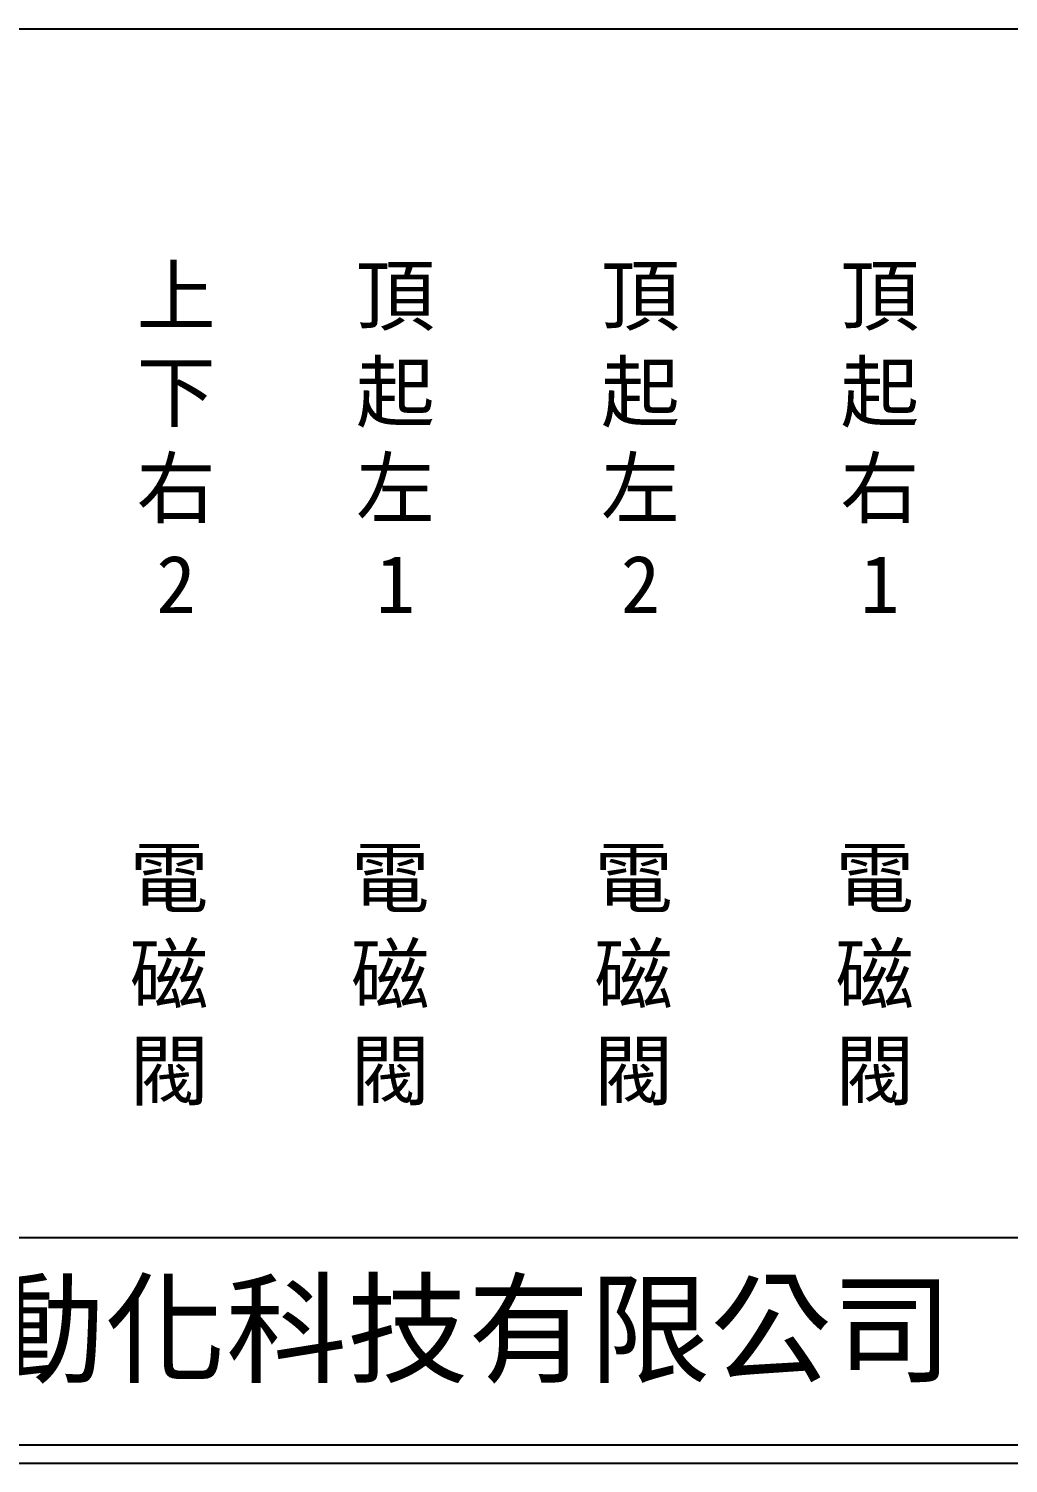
# Model space of a CAD drawing. Extents: x 889 to 1176, y 251 to 455.
# Drawn here: x 955.3 to 1021.5, y 251.2 to 348.2 of the extents above; entities that cross this region are included whole.
import ezdxf

# ---------------------------------------------------------------- set-up
doc = ezdxf.new("R2010")
doc.units = 0
doc.layers.add('圖框層', color=7, linetype='CONTINUOUS')
doc.layers.add('標尺寸層', color=3, linetype='CONTINUOUS')
doc.styles.add('CNS', font='romanc.shx', dxfattribs={"bigfont": 'chineset.shx'})
doc.styles.add('STSL', font='kaiu.ttf')

msp = doc.modelspace()

# ---------------------------------------------------------------- linework, layer by layer
at = {"layer": '圖框層', "color": 7}
for p, q in [((890.321, 266.445), (1174.821, 266.445)), ((890.321, 252.445), (1174.821, 252.445)), ((889.071, 251.195), (1176.071, 251.195))]:
    msp.add_line(p, q, dxfattribs=at)
at = {"layer": '標尺寸層', "color": 7}
msp.add_line((893.818, 348.153), (1171.69, 348.153), dxfattribs=at)

# ---------------------------------------------------------------- texts
at = {"layer": '圖框層', "color": 4, "style": 'STSL'}
msp.add_text('泓陞自動化科技有限公司', height=6, dxfattribs=at).set_placement((927.675, 257.271))
at = {"layer": '標尺寸層', "color": 7, "char_height": 3.9, "attachment_point": 5, "style": 'CNS'}
for s, insert, width in [('{\\fDFKai-SB|b0|i0|c136|p65;上下右2}', (965.224, 320.36), 2.84806), ('{\\fDFKai-SB|b0|i0|c136|p65;頂起左1}', (980.044, 320.36), 2.84806), ('{\\fDFKai-SB|b0|i0|c136|p65;頂起左2}', (996.604, 320.36), 2.84806), ('{\\fDFKai-SB|b0|i0|c136|p65;頂起右1}', (1012.78, 320.36), 2.84806), ('{\\fDFKai-SB|b0|i0|c136|p65;電磁閥}', (964.758, 284.036), 8.6627), ('{\\fDFKai-SB|b0|i0|c136|p65;電磁閥}', (979.698, 284.036), 8.6627), ('{\\fDFKai-SB|b0|i0|c136|p65;電磁閥}', (996.139, 284.036), 8.6627), ('{\\fDFKai-SB|b0|i0|c136|p65;電磁閥}', (1012.435, 284.036), 8.6627)]:
    msp.add_mtext(s, dxfattribs=dict(at, insert=insert, width=width))

doc.saveas('drawing.dxf')
